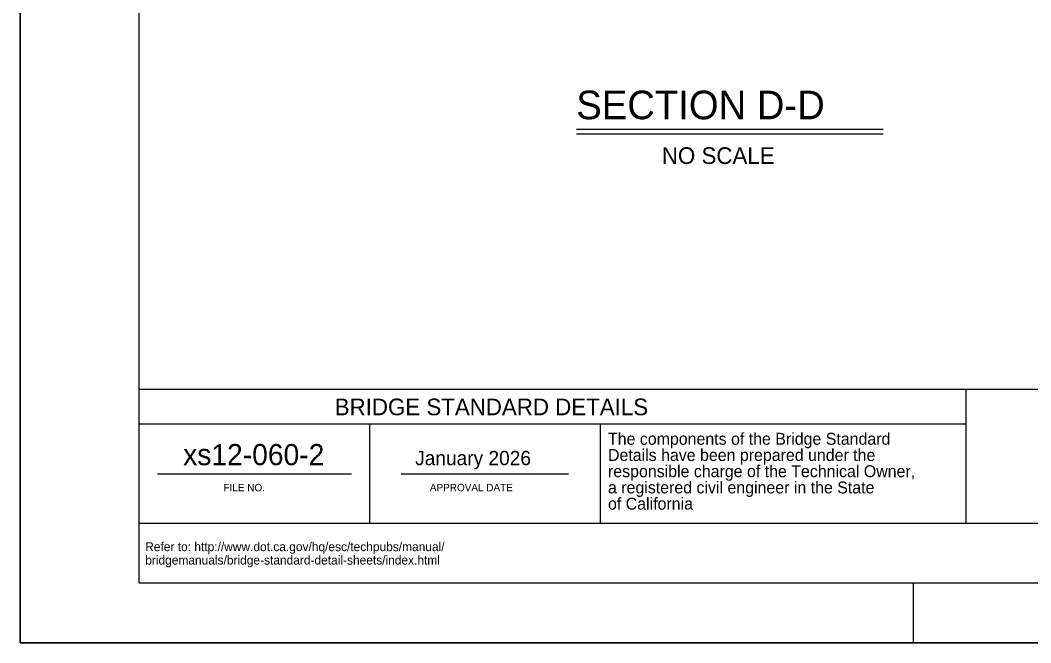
# Model space of a CAD drawing. Extents: x 0 to 2.83, y 0 to 1.83.
# Drawn here: x 0 to 0.707, y 0 to 0.435 of the extents above; entities that cross this region are included whole.
import ezdxf

# ---------------------------------------------------------------- set-up
doc = ezdxf.new("R2010")
doc.units = 0
for name, color, linetype in [('214 Text and Titles', 7, 'Continuous'), ('str_Border-Plot-Shape-A', 7, 'Continuous'), ('str_Border-Text-A', 7, 'Continuous'), ('str_Border-Title-Block-A', 7, 'Continuous')]:
    doc.layers.add(name, color=color, linetype=linetype)

msp = doc.modelspace()

# ---------------------------------------------------------------- linework, layer by layer
at = {"layer": '214 Text and Titles'}
for p, q in [((0.38922, 0.35921), (0.60395, 0.35921)), ((0.38922, 0.35597), (0.60395, 0.35597))]:
    msp.add_line(p, q, dxfattribs=at)
at = {"layer": 'str_Border-Plot-Shape-A'}
msp.add_lwpolyline([(0, 0), (2.83333, 0), (2.83333, 1.83333), (0, 1.83333)], close=True, dxfattribs=at)
at = {"layer": 'str_Border-Title-Block-A'}
for p, q in [((0, 0), (0, 1.83333)), ((0.08333, 0.04167), (0.08333, 1.79167)), ((2.79167, 0.17708), (0.08333, 0.17708)), ((0.66181, 0.17708), (0.66181, 0.08333)), ((0.66181, 0.15274), (0.08333, 0.15274)), ((0.24458, 0.08333), (0.24458, 0.15274)), ((0.40582, 0.15274), (0.40582, 0.08333)), ((0.09618, 0.11804), (0.23173, 0.11804)), ((0.26664, 0.11804), (0.38375, 0.11804)), ((2.79167, 0.08333), (0.08333, 0.08333)), ((2.79167, 0.04167), (0.08333, 0.04167)), ((0.625, 0.04167), (0.625, 0)), ((2.83333, 0), (0, 0))]:
    msp.add_line(p, q, dxfattribs=at)

# ---------------------------------------------------------------- texts
at = {"layer": '214 Text and Titles'}
for s, height, p in [('SECTION D-D', 0.0200026, (0.38915, 0.36605)), ('NO SCALE', 0.011668, (0.44901, 0.33479))]:
    msp.add_text(s, height=height, dxfattribs=at).set_placement(p)
at = {"layer": 'str_Border-Text-A'}
for s, height, p in [('xs12-060-2', 0.014764, (0.11405, 0.12418)), ('January 2026', 0.01, (0.27638, 0.12418))]:
    msp.add_text(s, height=height, dxfattribs=at).set_placement(p)
at = {"layer": 'str_Border-Title-Block-A'}
for s, height, p in [('BRIDGE STANDARD DETAILS', 0.0116668, (0.2201, 0.15908)), ('The components of the Bridge Standard', 0.0083333, (0.41133, 0.13847)), ('Details have been prepared under the', 0.0083333, (0.41133, 0.12713)), ('responsible charge of the Technical Owner,', 0.0083333, (0.41133, 0.11579)), ('a registered civil engineer in the State', 0.0083333, (0.41133, 0.10445)), ('FILE NO.', 0.005208, (0.14223, 0.1059)), ('APPROVAL DATE', 0.0052083, (0.28668, 0.1059)), ('of California', 0.0083333, (0.41133, 0.09312)), ('Refer to: http://www.dot.ca.gov/hq/esc/techpubs/manual/', 0.0062491, (0.08748, 0.06406)), ('bridgemanuals/bridge-standard-detail-sheets/index.html', 0.0062491, (0.08748, 0.05469))]:
    msp.add_text(s, height=height, dxfattribs=at).set_placement(p)

doc.saveas('drawing.dxf')
